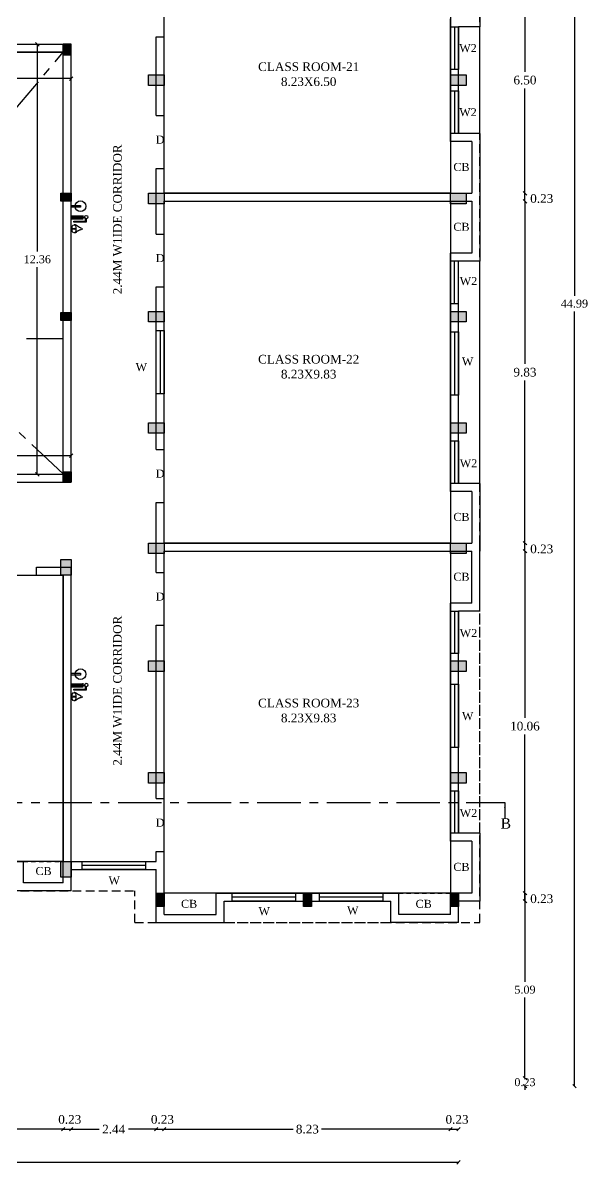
# Model space of a CAD drawing. Header units: metres. Extents: x -53 to 471, y -924 to -843.
# Drawn here: x 163.98 to 180.22, y -921.73 to -888.81 of the extents above; entities that cross this region are included whole.
import ezdxf
from ezdxf.enums import TextEntityAlignment as Align

# ---------------------------------------------------------------- set-up
doc = ezdxf.new("R2010")
doc.units = ezdxf.units.M
doc.header["$MEASUREMENT"] = 0
doc.header["$PDMODE"] = 3
doc.linetypes.add('CENTER', pattern=[2, 1.25, -0.25, 0.25, -0.25])
doc.linetypes.add('HIDDEN', pattern=[0.375, 0.25, -0.125])
doc.layers.get('DEFPOINTS').update_dxf_attribs({"lineweight": 5})
doc.layers.add('BLK_1_FLR_2_BLT_UP_AREA', color=27, linetype='Continuous', lineweight=0)
doc.layers.add('BLK_1_FLR_2_BLT_UP_AREA_DEDUCT', color=27, linetype='Continuous')
doc.layers.add('BLK_1_FLR_2_REGULAR_ROOM_1', color=117, linetype='Continuous')
doc.styles.add('Isa-', font='times.ttf')
doc.styles.add('STYLE2', font='times.ttf')
doc.dimstyles.new('Copy of ISO-25', dxfattribs={"dimscale": 0, "dimtxt": 0.23, "dimasz": 0.1, "dimexe": 1.25, "dimexo": 0.625, "dimgap": 0.11, "dimtad": 0, "dimtih": 1, "dimtoh": 1, "dimzin": 1, "dimdsep": 46, "dimtxsty": 'STYLE2', "dimblk": 'OBLIQUE', "dimcen": 0, "dimse1": 1, "dimse2": 1, "dimclrd": 1, "dimclrt": 3, "dimadec": 0, "dimazin": 2, "dimtfac": 1, "dimtix": 1, "dimtofl": 0, "dimtmove": 0, "dimatfit": 3, "dimfxl": 0, "dimtolj": 1, "dimarcsym": 0})
doc.dimstyles.new('ISO-25', dxfattribs={"dimscale": 0, "dimtxt": 0.23, "dimasz": 0.15, "dimexe": 1.25, "dimexo": 0.625, "dimgap": 0.11, "dimtad": 0, "dimtih": 1, "dimtoh": 1, "dimzin": 1, "dimdsep": 46, "dimtxsty": 'STYLE2', "dimblk": 'OBLIQUE', "dimcen": 0, "dimse1": 1, "dimse2": 1, "dimclrd": 1, "dimclrt": 3, "dimadec": 0, "dimazin": 2, "dimtfac": 1, "dimtix": 1, "dimtofl": 0, "dimtmove": 0, "dimatfit": 3, "dimfxl": 0, "dimtolj": 1, "dimarcsym": 0})

# ---------------------------------------------------------------- blocks, each defined once
blk = doc.blocks.new('_Oblique')
at = {"color": 0, "linetype": 'ByBlock', "lineweight": -2}
blk.add_line((-0.5, -0.5), (0.5, 0.5), dxfattribs=at)
blk = doc.blocks.new('*D551')
at = {"color": 1, "lineweight": -2}
for p, q in [((123.822, -921.57), (149.656, -921.57)), ((176.502, -921.57), (150.668, -921.57))]:
    blk.add_line(p, q, dxfattribs=at)
at = {"layer": 'DEFPOINTS', "color": 0}
for p in [(123.822, -914.061), (176.502, -914.061), (176.502, -921.57)]:
    blk.add_point(p, dxfattribs=at)
at = {"color": 1, "lineweight": -2, "xscale": 0.1, "yscale": 0.1, "zscale": 0.1, "rotation": 180}
blk.add_blockref('_Oblique', (123.822, -921.57), dxfattribs=at)
at = {"color": 1, "lineweight": -2, "xscale": 0.1, "yscale": 0.1, "zscale": 0.1}
blk.add_blockref('_Oblique', (176.502, -921.57), dxfattribs=at)
at = {"color": 3, "insert": (150.162, -921.57), "char_height": 0.25, "attachment_point": 5, "style": 'STYLE2'}
blk.add_mtext('\\A1;52.68', dxfattribs=at)
blk = doc.blocks.new('*D560')
at = {"color": 1, "lineweight": -2}
blk.add_line((165.142, -920.617), (165.372, -920.617), dxfattribs=at)
at = {"layer": 'DEFPOINTS', "color": 0}
for p in [(165.142, -912.921), (165.372, -912.921), (165.372, -920.617)]:
    blk.add_point(p, dxfattribs=at)
at = {"color": 1, "lineweight": -2, "xscale": 0.1, "yscale": 0.1, "zscale": 0.1, "rotation": 180}
blk.add_blockref('_Oblique', (165.142, -920.617), dxfattribs=at)
at = {"color": 1, "lineweight": -2, "xscale": 0.1, "yscale": 0.1, "zscale": 0.1}
blk.add_blockref('_Oblique', (165.372, -920.617), dxfattribs=at)
at = {"color": 3, "insert": (165.33, -920.337), "char_height": 0.25, "attachment_point": 5, "style": 'STYLE2'}
blk.add_mtext('\\A1;0.23', dxfattribs=at)
blk = doc.blocks.new('*D561')
at = {"color": 1, "lineweight": -2}
for p, q in [((165.372, -920.617), (166.17, -920.617)), ((167.812, -920.617), (167.015, -920.617))]:
    blk.add_line(p, q, dxfattribs=at)
at = {"layer": 'DEFPOINTS', "color": 0}
for p in [(165.372, -912.921), (167.812, -913.151), (167.812, -920.617)]:
    blk.add_point(p, dxfattribs=at)
at = {"color": 1, "lineweight": -2, "xscale": 0.1, "yscale": 0.1, "zscale": 0.1, "rotation": 180}
blk.add_blockref('_Oblique', (165.372, -920.617), dxfattribs=at)
at = {"color": 1, "lineweight": -2, "xscale": 0.1, "yscale": 0.1, "zscale": 0.1}
blk.add_blockref('_Oblique', (167.812, -920.617), dxfattribs=at)
at = {"color": 3, "insert": (166.592, -920.617), "char_height": 0.25, "attachment_point": 5, "style": 'STYLE2'}
blk.add_mtext('\\A1;2.44', dxfattribs=at)
blk = doc.blocks.new('*D562')
at = {"color": 1, "lineweight": -2}
blk.add_line((167.812, -920.617), (168.042, -920.617), dxfattribs=at)
at = {"layer": 'DEFPOINTS', "color": 0}
for p in [(167.812, -913.151), (168.042, -913.831), (168.042, -920.617)]:
    blk.add_point(p, dxfattribs=at)
at = {"color": 1, "lineweight": -2, "xscale": 0.1, "yscale": 0.1, "zscale": 0.1, "rotation": 180}
blk.add_blockref('_Oblique', (167.812, -920.617), dxfattribs=at)
at = {"color": 1, "lineweight": -2, "xscale": 0.1, "yscale": 0.1, "zscale": 0.1}
blk.add_blockref('_Oblique', (168.042, -920.617), dxfattribs=at)
at = {"color": 3, "insert": (167.992, -920.337), "char_height": 0.25, "attachment_point": 5, "style": 'STYLE2'}
blk.add_mtext('\\A1;0.23', dxfattribs=at)
blk = doc.blocks.new('*D563')
at = {"color": 1, "lineweight": -2}
for p, q in [((168.042, -920.617), (171.751, -920.617)), ((176.272, -920.617), (172.564, -920.617))]:
    blk.add_line(p, q, dxfattribs=at)
at = {"layer": 'DEFPOINTS', "color": 0}
for p in [(168.042, -913.831), (176.272, -913.831), (176.272, -920.617)]:
    blk.add_point(p, dxfattribs=at)
at = {"color": 1, "lineweight": -2, "xscale": 0.1, "yscale": 0.1, "zscale": 0.1, "rotation": 180}
blk.add_blockref('_Oblique', (168.042, -920.617), dxfattribs=at)
at = {"color": 1, "lineweight": -2, "xscale": 0.1, "yscale": 0.1, "zscale": 0.1}
blk.add_blockref('_Oblique', (176.272, -920.617), dxfattribs=at)
at = {"color": 3, "insert": (172.157, -920.617), "char_height": 0.25, "attachment_point": 5, "style": 'STYLE2'}
blk.add_mtext('\\A1;8.23', dxfattribs=at)
blk = doc.blocks.new('*D564')
at = {"color": 1, "lineweight": -2}
blk.add_line((176.272, -920.617), (176.502, -920.617), dxfattribs=at)
at = {"layer": 'DEFPOINTS', "color": 0}
for p in [(176.272, -913.831), (176.502, -914.061), (176.502, -920.617)]:
    blk.add_point(p, dxfattribs=at)
at = {"color": 1, "lineweight": -2, "xscale": 0.1, "yscale": 0.1, "zscale": 0.1, "rotation": 180}
blk.add_blockref('_Oblique', (176.272, -920.617), dxfattribs=at)
at = {"color": 1, "lineweight": -2, "xscale": 0.1, "yscale": 0.1, "zscale": 0.1}
blk.add_blockref('_Oblique', (176.502, -920.617), dxfattribs=at)
at = {"color": 3, "insert": (176.457, -920.337), "char_height": 0.25, "attachment_point": 5, "style": 'STYLE2'}
blk.add_mtext('\\A1;0.23', dxfattribs=at)
blk = doc.blocks.new('*D570')
at = {"color": 1, "lineweight": -2}
blk.add_line((178.409, -913.831), (178.409, -914.061), dxfattribs=at)
at = {"layer": 'DEFPOINTS', "color": 0}
for p in [(176.272, -913.831), (176.502, -914.061), (178.409, -914.061)]:
    blk.add_point(p, dxfattribs=at)
at = {"color": 1, "lineweight": -2, "xscale": 0.1, "yscale": 0.1, "zscale": 0.1}
for p, rotation in [((178.409, -913.831), 90), ((178.409, -914.061), 270)]:
    blk.add_blockref('_Oblique', p, dxfattribs=dict(at, rotation=rotation))
at = {"color": 3, "insert": (178.891, -913.993), "char_height": 0.25, "attachment_point": 5, "style": 'STYLE2'}
blk.add_mtext('\\A1;0.23', dxfattribs=at)
blk = doc.blocks.new('*D571')
at = {"color": 1, "lineweight": -2}
for p, q in [((178.409, -904.001), (178.409, -908.793)), ((178.409, -914.061), (178.409, -909.268))]:
    blk.add_line(p, q, dxfattribs=at)
at = {"layer": 'DEFPOINTS', "color": 0}
for p in [(176.272, -904.001), (178.409, -904.001), (176.502, -914.061)]:
    blk.add_point(p, dxfattribs=at)
at = {"color": 1, "lineweight": -2, "xscale": 0.1, "yscale": 0.1, "zscale": 0.1}
for p, rotation in [((178.409, -904.001), 90), ((178.409, -914.061), 270)]:
    blk.add_blockref('_Oblique', p, dxfattribs=dict(at, rotation=rotation))
at = {"color": 3, "insert": (178.409, -909.031), "char_height": 0.25, "attachment_point": 5, "style": 'STYLE2'}
blk.add_mtext('\\A1;10.06', dxfattribs=at)
blk = doc.blocks.new('*D593')
at = {"color": 1, "lineweight": -2}
blk.add_line((178.409, -904.001), (178.409, -903.771), dxfattribs=at)
at = {"layer": 'DEFPOINTS', "color": 0}
for p in [(176.272, -903.771), (176.272, -904.001), (178.409, -903.771)]:
    blk.add_point(p, dxfattribs=at)
at = {"color": 1, "lineweight": -2, "xscale": 0.1, "yscale": 0.1, "zscale": 0.1}
for p, rotation in [((178.409, -903.771), 90), ((178.409, -904.001), 270)]:
    blk.add_blockref('_Oblique', p, dxfattribs=dict(at, rotation=rotation))
at = {"color": 3, "insert": (178.891, -903.937), "char_height": 0.25, "attachment_point": 5, "style": 'STYLE2'}
blk.add_mtext('\\A1;0.23', dxfattribs=at)
blk = doc.blocks.new('*D594')
at = {"color": 1, "lineweight": -2}
for p, q in [((178.409, -893.941), (178.409, -898.618)), ((178.409, -903.771), (178.409, -899.093))]:
    blk.add_line(p, q, dxfattribs=at)
at = {"layer": 'DEFPOINTS', "color": 0}
for p in [(176.272, -893.941), (178.409, -893.941), (176.272, -903.771)]:
    blk.add_point(p, dxfattribs=at)
at = {"color": 1, "lineweight": -2, "xscale": 0.1, "yscale": 0.1, "zscale": 0.1}
for p, rotation in [((178.409, -893.941), 90), ((178.409, -903.771), 270)]:
    blk.add_blockref('_Oblique', p, dxfattribs=dict(at, rotation=rotation))
at = {"color": 3, "insert": (178.409, -898.856), "char_height": 0.25, "attachment_point": 5, "style": 'STYLE2'}
blk.add_mtext('\\A1;9.83', dxfattribs=at)
blk = doc.blocks.new('*D595')
at = {"color": 1, "lineweight": -2}
blk.add_line((178.409, -893.941), (178.409, -893.711), dxfattribs=at)
at = {"layer": 'DEFPOINTS', "color": 0}
for p in [(176.272, -893.711), (178.409, -893.711), (176.272, -893.941)]:
    blk.add_point(p, dxfattribs=at)
at = {"color": 1, "lineweight": -2, "xscale": 0.1, "yscale": 0.1, "zscale": 0.1}
for p, rotation in [((178.409, -893.711), 90), ((178.409, -893.941), 270)]:
    blk.add_blockref('_Oblique', p, dxfattribs=dict(at, rotation=rotation))
at = {"color": 3, "insert": (178.891, -893.863), "char_height": 0.25, "attachment_point": 5, "style": 'STYLE2'}
blk.add_mtext('\\A1;0.23', dxfattribs=at)
blk = doc.blocks.new('*D596')
at = {"color": 1, "lineweight": -2}
for p, q in [((178.409, -887.208), (178.409, -890.222)), ((178.409, -893.711), (178.409, -890.697))]:
    blk.add_line(p, q, dxfattribs=at)
at = {"layer": 'DEFPOINTS', "color": 0}
for p in [(176.272, -887.208), (178.409, -887.208), (176.272, -893.711)]:
    blk.add_point(p, dxfattribs=at)
at = {"color": 1, "lineweight": -2, "xscale": 0.1, "yscale": 0.1, "zscale": 0.1}
for p, rotation in [((178.409, -887.208), 90), ((178.409, -893.711), 270)]:
    blk.add_blockref('_Oblique', p, dxfattribs=dict(at, rotation=rotation))
at = {"color": 3, "insert": (178.409, -890.459), "char_height": 0.25, "attachment_point": 5, "style": 'STYLE2'}
blk.add_mtext('\\A1;6.50', dxfattribs=at)
blk = doc.blocks.new('FIRE')
at = {"lineweight": 25}
blk.add_hatch(color=256, dxfattribs=at).paths.add_polyline_path([(4776.393, 1592.591), (4776.49, 1592.591), (4776.49, 1592.93), (4776.393, 1592.93)])
for p, q in [((4776.49, 1592.93), (4776.393, 1592.93)), ((4776.442, 1592.93), (4776.442, 1592.975)), ((4776.559, 1592.998), (4776.483, 1592.998)), ((4776.49, 1593.023), (4776.587, 1593.023)), ((4776.49, 1592.591), (4776.49, 1592.93)), ((4776.559, 1592.664), (4776.559, 1592.998)), ((4776.587, 1593.023), (4776.587, 1592.664)), ((4776.587, 1592.664), (4776.559, 1592.664))]:
    blk.add_line(p, q, dxfattribs=at)
at = {"color": 0, "lineweight": 25, "ltscale": 60}
blk.add_line((4776.778, 1592.887), (4776.778, 1592.923), dxfattribs=at)
blk.add_lwpolyline([(4776.105, 1592.857), (4776.155, 1592.857), (4776.155, 1592.59), (4776.105, 1592.59)], close=True)
at = {"lineweight": 25}
blk.add_circle((4776.442, 1593.023), 0.0482, dxfattribs=at)
at = {"color": 1}
blk.add_circle((4776.13, 1592.857), 0.155, dxfattribs=at)
at = {"color": 0, "lineweight": 25, "ltscale": 60}
blk.add_arc((4776.778, 1592.861), 0.0262, 0, 180, dxfattribs=at)
for centre, major_axis, ratio in [((4776.778, 1592.668), (-0.118, 0), 0.493287), ((4776.778, 1592.676), (0, -0.0501), 0.352249)]:
    blk.add_ellipse(centre, major_axis=major_axis, ratio=ratio, dxfattribs=at)
for points in [[(4776.752, 1592.861), (4776.688, 1592.746), (4776.664, 1592.71), (4776.66, 1592.671)], [(4776.804, 1592.861), (4776.868, 1592.746), (4776.891, 1592.71), (4776.896, 1592.671)]]:
    blk.add_spline(points, degree=3, dxfattribs=at)
blk = doc.blocks.new('*D691')
at = {"color": 1, "lineweight": -2}
for p, q in [((155.302, -920.617), (159.803, -920.617)), ((165.142, -920.617), (160.642, -920.617))]:
    blk.add_line(p, q, dxfattribs=at)
at = {"layer": 'DEFPOINTS', "color": 0}
for p in [(155.302, -912.899), (165.142, -912.906), (165.142, -920.617)]:
    blk.add_point(p, dxfattribs=at)
at = {"color": 1, "lineweight": -2, "xscale": 0.1, "yscale": 0.1, "zscale": 0.1, "rotation": 180}
blk.add_blockref('_Oblique', (155.302, -920.617), dxfattribs=at)
at = {"color": 1, "lineweight": -2, "xscale": 0.1, "yscale": 0.1, "zscale": 0.1}
blk.add_blockref('_Oblique', (165.142, -920.617), dxfattribs=at)
at = {"color": 3, "insert": (160.222, -920.617), "char_height": 0.25, "attachment_point": 5, "style": 'STYLE2'}
blk.add_mtext('\\A1;9.84', dxfattribs=at)
blk = doc.blocks.new('*D537')
at = {"color": 1, "lineweight": -2}
for p, q in [((152.394, -890.416), (158.421, -890.416)), ((165.372, -890.416), (159.345, -890.416))]:
    blk.add_line(p, q, dxfattribs=at)
at = {"layer": 'DEFPOINTS', "color": 0}
for p in [(152.394, -889.658), (165.372, -889.658), (152.394, -890.416)]:
    blk.add_point(p, dxfattribs=at)
at = {"color": 1, "lineweight": -2, "xscale": 0.1, "yscale": 0.1, "zscale": 0.1, "rotation": 180}
blk.add_blockref('_Oblique', (152.394, -890.416), dxfattribs=at)
at = {"color": 1, "lineweight": -2, "xscale": 0.1, "yscale": 0.1, "zscale": 0.1}
blk.add_blockref('_Oblique', (165.372, -890.416), dxfattribs=at)
at = {"color": 3, "insert": (158.883, -890.416), "char_height": 0.23, "attachment_point": 5, "style": 'STYLE2'}
blk.add_mtext('\\A1;12.98', dxfattribs=at)
blk = doc.blocks.new('*D538')
at = {"color": 1, "lineweight": -2}
for p, q in [((164.398, -889.428), (164.398, -895.382)), ((164.398, -901.791), (164.398, -895.837))]:
    blk.add_line(p, q, dxfattribs=at)
at = {"layer": 'DEFPOINTS', "color": 0}
for p in [(165.142, -889.428), (164.398, -901.791), (165.142, -901.791)]:
    blk.add_point(p, dxfattribs=at)
at = {"color": 1, "lineweight": -2, "xscale": 0.1, "yscale": 0.1, "zscale": 0.1}
for p, rotation in [((164.398, -889.428), 90), ((164.398, -901.791), 270)]:
    blk.add_blockref('_Oblique', p, dxfattribs=dict(at, rotation=rotation))
at = {"color": 3, "insert": (164.398, -895.609), "char_height": 0.23, "attachment_point": 5, "style": 'STYLE2'}
blk.add_mtext('\\A1;12.36', dxfattribs=at)
blk = doc.blocks.new('*D539')
at = {"color": 1, "lineweight": -2}
for p, q in [((154.926, -901.254), (159.688, -901.254)), ((165.372, -901.254), (160.61, -901.254))]:
    blk.add_line(p, q, dxfattribs=at)
at = {"layer": 'DEFPOINTS', "color": 0}
for p in [(165.372, -901.254), (154.926, -901.791), (165.372, -901.791)]:
    blk.add_point(p, dxfattribs=at)
at = {"color": 1, "lineweight": -2, "xscale": 0.1, "yscale": 0.1, "zscale": 0.1, "rotation": 180}
blk.add_blockref('_Oblique', (154.926, -901.254), dxfattribs=at)
at = {"color": 1, "lineweight": -2, "xscale": 0.1, "yscale": 0.1, "zscale": 0.1}
blk.add_blockref('_Oblique', (165.372, -901.254), dxfattribs=at)
at = {"color": 3, "insert": (160.149, -901.254), "char_height": 0.23, "attachment_point": 5, "style": 'STYLE2'}
blk.add_mtext('\\A1;10.45', dxfattribs=at)
blk = doc.blocks.new('tgt')
for color, points in [(1, [(-11.36, 24.482), (-11.13, 24.482), (-11.13, 24.782), (-11.36, 24.782)]), (5, [(-8.46, 23.601), (-8.91, 23.601), (-8.91, 23.901), (-8.46, 23.901)]), (4, [(-0.23, 23.901), (0.22, 23.901), (0.22, 23.601), (-0.23, 23.601)]), (1, [(-11.43, 20.27), (-11.43, 20.5), (-11.13, 20.5), (-11.13, 20.27)]), (5, [(-8.46, 20.2), (-8.91, 20.2), (-8.91, 20.5), (-8.46, 20.5)]), (4, [(-0.23, 20.5), (0.22, 20.5), (0.22, 20.2), (-0.23, 20.2)]), (1, [(-11.43, 16.84), (-11.43, 17.07), (-11.13, 17.07), (-11.13, 16.84)]), (5, [(-8.46, 16.805), (-8.91, 16.805), (-8.91, 17.105), (-8.46, 17.105)]), (4, [(-0.23, 17.105), (0.22, 17.105), (0.22, 16.805), (-0.23, 16.805)]), (5, [(-8.46, 13.605), (-8.91, 13.605), (-8.91, 13.905), (-8.46, 13.905)]), (4, [(-0.23, 13.905), (0.22, 13.905), (0.22, 13.605), (-0.23, 13.605)]), (1, [(-11.13, 12.19), (-11.36, 12.19), (-11.36, 12.49), (-11.13, 12.49)]), (5, [(-8.46, 10.14), (-8.91, 10.14), (-8.91, 10.44), (-8.46, 10.44)]), (4, [(-0.23, 10.44), (0.22, 10.44), (0.22, 10.14), (-0.23, 10.14)]), (5, [(-11.43, 9.52), (-11.43, 9.97), (-11.13, 9.97), (-11.13, 9.52)]), (5, [(-8.46, 6.754), (-8.91, 6.754), (-8.91, 7.054), (-8.46, 7.054)]), (4, [(-0.23, 7.054), (0.22, 7.054), (0.22, 6.754), (-0.23, 6.754)]), (5, [(-8.46, 3.545), (-8.91, 3.545), (-8.91, 3.845), (-8.46, 3.845)]), (4, [(-0.23, 3.845), (0.22, 3.845), (0.22, 3.545), (-0.23, 3.545)]), (4, [(-11.43, 0.84), (-11.43, 1.29), (-11.13, 1.29), (-11.13, 0.84)]), (2, [(-8.69, 0), (-8.46, 0), (-8.46, 0.38), (-8.69, 0.38)]), (2, [(-4.46, 0), (-4.23, 0), (-4.23, 0.38), (-4.46, 0.38)]), (2, [(-0.23, 0), (0, 0), (0, 0.38), (-0.23, 0.38)])]:
    blk.add_hatch(color=color).paths.add_polyline_path(points)
at = {"color": 1, "ltscale": 3}
for points in [[(-11.36, 24.482), (-11.13, 24.482), (-11.13, 24.782), (-11.36, 24.782)], [(-11.43, 20.27), (-11.43, 20.5), (-11.13, 20.5), (-11.13, 20.27)], [(-11.43, 16.84), (-11.43, 17.07), (-11.13, 17.07), (-11.13, 16.84)], [(-11.13, 12.19), (-11.36, 12.19), (-11.36, 12.49), (-11.13, 12.49)]]:
    blk.add_lwpolyline(points, close=True, dxfattribs=at)
at = {"color": 5}
for points in [[(-8.46, 23.601), (-8.91, 23.601), (-8.91, 23.901), (-8.46, 23.901)], [(-8.46, 20.2), (-8.91, 20.2), (-8.91, 20.5), (-8.46, 20.5)], [(-8.46, 16.805), (-8.91, 16.805), (-8.91, 17.105), (-8.46, 17.105)], [(-8.46, 13.605), (-8.91, 13.605), (-8.91, 13.905), (-8.46, 13.905)], [(-8.46, 10.14), (-8.91, 10.14), (-8.91, 10.44), (-8.46, 10.44)], [(-11.43, 9.52), (-11.43, 9.97), (-11.13, 9.97), (-11.13, 9.52)], [(-8.46, 6.754), (-8.91, 6.754), (-8.91, 7.054), (-8.46, 7.054)], [(-8.46, 3.545), (-8.91, 3.545), (-8.91, 3.845), (-8.46, 3.845)]]:
    blk.add_lwpolyline(points, close=True, dxfattribs=at)
at = {"color": 4}
for points in [[(-0.23, 23.901), (0.22, 23.901), (0.22, 23.601), (-0.23, 23.601)], [(-0.23, 20.5), (0.22, 20.5), (0.22, 20.2), (-0.23, 20.2)], [(-0.23, 17.105), (0.22, 17.105), (0.22, 16.805), (-0.23, 16.805)], [(-0.23, 13.905), (0.22, 13.905), (0.22, 13.605), (-0.23, 13.605)], [(-0.23, 10.44), (0.22, 10.44), (0.22, 10.14), (-0.23, 10.14)], [(-0.23, 7.054), (0.22, 7.054), (0.22, 6.754), (-0.23, 6.754)], [(-0.23, 3.845), (0.22, 3.845), (0.22, 3.545), (-0.23, 3.545)], [(-11.43, 0.84), (-11.43, 1.29), (-11.13, 1.29), (-11.13, 0.84)]]:
    blk.add_lwpolyline(points, close=True, dxfattribs=at)
at = {"color": 2}
for points in [[(-8.69, 0), (-8.69, 0.38), (-8.46, 0.38), (-8.46, 0)], [(-4.46, 0), (-4.46, 0.38), (-4.23, 0.38), (-4.23, 0)], [(-0.23, 0), (-0.23, 0.38), (0, 0.38), (0, 0)]]:
    blk.add_lwpolyline(points, close=True, dxfattribs=at)
blk = doc.blocks.new('*D772')
at = {"color": 1, "lineweight": -2, "ltscale": 3}
for p, q in [((178.409, -914.061), (178.409, -916.378)), ((178.409, -919.151), (178.409, -916.833))]:
    blk.add_line(p, q, dxfattribs=at)
at = {"layer": 'DEFPOINTS', "color": 0, "ltscale": 3}
for p in [(176.502, -914.061), (158.067, -919.151), (178.409, -919.151)]:
    blk.add_point(p, dxfattribs=at)
at = {"color": 1, "lineweight": -2, "ltscale": 3, "xscale": 0.1, "yscale": 0.1, "zscale": 0.1}
for p, rotation in [((178.409, -914.061), 90), ((178.409, -919.151), 270)]:
    blk.add_blockref('_Oblique', p, dxfattribs=dict(at, rotation=rotation))
at = {"color": 3, "ltscale": 3, "insert": (178.409, -916.606), "char_height": 0.23, "attachment_point": 5, "style": 'STYLE2'}
blk.add_mtext('\\A1;5.09', dxfattribs=at)
blk = doc.blocks.new('*D773')
at = {"color": 1, "lineweight": -2, "ltscale": 3}
for p, q in [((178.409, -919.151), (178.409, -919.051)), ((178.409, -919.381), (178.409, -919.481))]:
    blk.add_line(p, q, dxfattribs=at)
at = {"layer": 'DEFPOINTS', "color": 0, "ltscale": 3}
for p in [(158.067, -919.151), (158.046, -919.381), (178.409, -919.381)]:
    blk.add_point(p, dxfattribs=at)
at = {"color": 1, "lineweight": -2, "ltscale": 3, "xscale": 0.1, "yscale": 0.1, "zscale": 0.1}
for p, rotation in [((178.409, -919.151), 270), ((178.409, -919.381), 90)]:
    blk.add_blockref('_Oblique', p, dxfattribs=dict(at, rotation=rotation))
at = {"color": 3, "ltscale": 3, "insert": (178.409, -919.266), "char_height": 0.23, "attachment_point": 5, "style": 'STYLE2'}
blk.add_mtext('\\A1;0.23', dxfattribs=at)
blk = doc.blocks.new('*D774')
at = {"color": 1, "lineweight": -2, "ltscale": 3}
for p, q in [((179.831, -874.388), (179.831, -896.657)), ((179.831, -919.381), (179.831, -897.112))]:
    blk.add_line(p, q, dxfattribs=at)
at = {"layer": 'DEFPOINTS', "color": 0, "ltscale": 3}
for p in [(171.092, -874.388), (179.831, -874.388), (158.662, -919.381)]:
    blk.add_point(p, dxfattribs=at)
at = {"color": 1, "lineweight": -2, "ltscale": 3, "xscale": 0.1, "yscale": 0.1, "zscale": 0.1}
for p, rotation in [((179.831, -874.388), 90), ((179.831, -919.381), 270)]:
    blk.add_blockref('_Oblique', p, dxfattribs=dict(at, rotation=rotation))
at = {"color": 3, "ltscale": 3, "insert": (179.831, -896.884), "char_height": 0.23, "attachment_point": 5, "style": 'STYLE2'}
blk.add_mtext('\\A1;44.99', dxfattribs=at)

msp = doc.modelspace()

# ---------------------------------------------------------------- linework, layer by layer
at = {"color": 1, "linetype": 'HIDDEN'}
for p, q in [((177.11223, -914.67055), (177.11223, -886.36821)), ((158.66223, -913.76055), (167.20223, -913.76055)), ((167.20223, -914.67055), (167.20223, -913.76055)), ((167.20223, -914.67055), (177.11223, -914.67055))]:
    msp.add_line(p, q, dxfattribs=at)
at = {"lineweight": -3}
for p, q in [((177.11223, -886.97821), (177.11223, -888.92821)), ((177.11223, -888.92821), (176.50223, -888.92821)), ((177.11223, -891.99055), (176.50223, -891.99055)), ((177.11223, -891.99055), (177.11223, -893.94055)), ((176.88223, -892.22055), (176.27223, -892.22055)), ((176.88223, -892.22055), (176.88223, -893.71055)), ((177.11223, -893.71055), (177.11223, -895.66055)), ((176.88223, -893.94055), (176.88223, -895.43055)), ((176.88223, -895.43055), (176.27223, -895.43055)), ((177.11223, -895.66055), (176.50223, -895.66055)), ((176.88223, -902.28055), (176.27223, -902.28055)), ((177.11223, -902.05055), (176.50223, -902.05055)), ((176.88223, -902.28055), (176.88223, -903.77055)), ((177.11223, -902.05055), (177.11223, -904.00055)), ((176.88223, -905.49055), (176.88223, -904.00055)), ((177.11223, -905.72055), (177.11223, -903.77055)), ((176.88223, -905.49055), (176.27223, -905.49055)), ((177.11223, -905.72055), (176.50223, -905.72055)), ((177.11223, -912.11055), (176.50223, -912.11055)), ((177.11223, -912.11055), (177.11223, -914.06055)), ((176.88223, -912.34055), (176.27223, -912.34055)), ((176.88223, -912.34055), (176.88223, -913.83055)), ((163.99723, -913.53055), (163.99723, -912.92055)), ((165.14223, -913.53055), (163.99723, -913.53055)), ((165.37223, -913.76055), (163.76723, -913.76055)), ((169.53223, -914.44055), (169.53223, -913.83055)), ((174.78223, -914.44055), (174.78223, -913.83055)), ((176.27223, -914.44055), (176.27223, -913.83055)), ((176.88223, -913.83055), (176.27223, -913.83055)), ((169.76223, -914.67055), (169.76223, -914.06055)), ((174.55223, -914.67055), (174.55223, -914.06055)), ((176.50223, -914.67055), (176.50223, -914.06055)), ((177.11223, -914.06055), (176.50223, -914.06055)), ((168.04223, -914.44055), (169.53223, -914.44055)), ((176.27223, -914.44055), (174.78223, -914.44055)), ((167.81223, -914.67055), (169.76223, -914.67055)), ((176.50223, -914.67055), (174.55223, -914.67055))]:
    msp.add_line(p, q, dxfattribs=at)
for p, q in [((176.27223, -892.22055), (176.27223, -888.69821)), ((176.50223, -891.99055), (176.50223, -888.92821)), ((152.16388, -889.42821), (165.37223, -889.42821)), ((165.14223, -901.79055), (165.14223, -889.42821)), ((165.37223, -902.02055), (165.37223, -889.42821)), ((167.81223, -891.47554), (167.81223, -889.21321)), ((167.81223, -889.21321), (168.04223, -889.21321)), ((168.04223, -891.47554), (168.04223, -889.21321)), ((152.39388, -889.65821), (165.37223, -889.65821)), ((167.81223, -891.47554), (168.04223, -891.47554)), ((176.27223, -892.22055), (176.27223, -891.89055)), ((167.81223, -894.88283), (167.81223, -892.99554)), ((167.81223, -892.99554), (168.04223, -892.99554)), ((168.04223, -893.71055), (168.04223, -892.99554)), ((168.04223, -893.71055), (169.68973, -893.71055)), ((168.04223, -893.71055), (176.88223, -893.71055)), ((171.20973, -893.71055), (176.88223, -893.71055)), ((168.04223, -894.88283), (168.04223, -893.94055)), ((168.04223, -893.94055), (169.68973, -893.94055)), ((168.04223, -893.94055), (176.88223, -893.94055)), ((167.81223, -894.88283), (168.04223, -894.88283)), ((176.27223, -902.28055), (176.27223, -895.43055)), ((176.50223, -902.05055), (176.50223, -895.66055)), ((167.81223, -901.07643), (167.81223, -896.40283)), ((167.81223, -896.40283), (168.04223, -896.40283)), ((168.04223, -901.07643), (168.04223, -896.40283)), ((167.81223, -901.07643), (168.04223, -901.07643)), ((167.81223, -901.07643), (168.04223, -901.07643)), ((167.81223, -901.07643), (168.04223, -901.07643)), ((154.69552, -902.02055), (165.37223, -902.02055)), ((154.92552, -901.79055), (165.37223, -901.79055)), ((167.81223, -904.61055), (167.81223, -902.59643)), ((167.81223, -902.59643), (168.04223, -902.59643)), ((167.81223, -902.59643), (168.04223, -902.59643)), ((167.81223, -902.59643), (168.04223, -902.59643)), ((168.04223, -903.77055), (168.04223, -902.59643)), ((168.04223, -903.77055), (176.88223, -903.77055)), ((168.04223, -904.61055), (168.04223, -904.00055)), ((168.04223, -904.00055), (176.88223, -904.00055)), ((164.37132, -904.46055), (165.37223, -904.46055)), ((164.37132, -904.69055), (164.37132, -904.46055)), ((165.37223, -908.58055), (165.37223, -904.46055)), ((167.81223, -904.61055), (168.04223, -904.61055)), ((164.37132, -904.69055), (165.14223, -904.69055)), ((165.14223, -912.92055), (165.14223, -904.69055)), ((165.14223, -913.53055), (165.14223, -904.69055)), ((165.37223, -912.92055), (165.37223, -904.69055)), ((176.27223, -912.34055), (176.27223, -905.49055)), ((176.50223, -912.11055), (176.50223, -905.72055)), ((167.81223, -910.92055), (167.81223, -906.13055)), ((167.81223, -906.13055), (168.04223, -906.13055)), ((168.04223, -910.47055), (168.04223, -906.13055)), ((165.37223, -913.76055), (165.37223, -908.58055)), ((167.81223, -910.47055), (167.81223, -909.79643)), ((168.04223, -911.10984), (168.04223, -909.79643)), ((167.81223, -911.10984), (167.81223, -910.70055)), ((167.81223, -911.10984), (168.04223, -911.10984)), ((167.81223, -912.92055), (167.81223, -912.62984)), ((167.81223, -912.62984), (168.04223, -912.62984)), ((168.04223, -914.44055), (168.04223, -912.62984)), ((159.80723, -912.92055), (163.99723, -912.92055)), ((159.80723, -912.92055), (163.99723, -912.92055)), ((165.37223, -912.92055), (167.81223, -912.92055)), ((165.37223, -913.15055), (167.81223, -913.15055)), ((167.81223, -914.67055), (167.81223, -913.15055)), ((169.53223, -913.83055), (174.78223, -913.83055)), ((169.76223, -914.06055), (174.55223, -914.06055))]:
    msp.add_line(p, q)
at = {"color": 1, "lineweight": -3}
for p, q in [((176.38723, -888.92821), (176.38723, -890.14821)), ((176.38723, -890.77055), (176.38723, -891.99055)), ((176.38723, -896.88055), (176.38723, -895.66055)), ((176.38723, -897.69445), (176.38723, -899.51445)), ((176.38723, -900.83055), (176.38723, -902.05055)), ((176.38723, -905.72055), (176.38723, -906.94055)), ((176.38723, -907.82188), (176.38723, -909.64188)), ((176.38723, -910.89055), (176.38723, -912.11055)), ((167.50223, -913.03555), (165.68223, -913.03555)), ((171.81223, -913.94555), (169.99223, -913.94555)), ((174.32223, -913.94555), (172.50223, -913.94555))]:
    msp.add_line(p, q, dxfattribs=at)
at = {"color": 1, "linetype": 'HIDDEN', "lineweight": -3}
for p, q in [((177.11223, -891.99055), (177.11223, -888.92821)), ((177.11223, -902.05055), (177.11223, -895.66055)), ((177.11223, -912.11055), (177.11223, -905.72055)), ((177.11223, -912.11055), (177.11223, -905.72055)), ((169.76223, -914.67055), (174.55223, -914.67055))]:
    msp.add_line(p, q, dxfattribs=at)
at = {"linetype": 'CENTER'}
for p, q in [((159.75694, -896.05323), (165.14223, -889.65821)), ((165.14552, -901.79055), (159.76007, -896.66664))]:
    msp.add_line(p, q, dxfattribs=at)
at = {"color": 41, "linetype": 'HIDDEN', "lineweight": -3, "ltscale": 0.5}
for p, q in [((176.27223, -892.22055), (176.27223, -893.71055)), ((176.27223, -893.94055), (176.27223, -895.43055)), ((176.27223, -902.28055), (176.27223, -903.77055)), ((176.27223, -904.00055), (176.27223, -905.49055)), ((176.27223, -912.34055), (176.27223, -913.83055)), ((163.99723, -912.92055), (165.14223, -912.92055)), ((169.53223, -913.83055), (168.04223, -913.83055)), ((174.78223, -913.83055), (176.27223, -913.83055))]:
    msp.add_line(p, q, dxfattribs=at)
at = {"color": 1}
msp.add_line((167.92723, -897.65538), (167.92723, -899.47538), dxfattribs=at)
at = {"color": 5, "linetype": 'CENTER', "lineweight": -3}
msp.add_line((122.71662, -911.22457), (177.83223, -911.22457), dxfattribs=at)
at = {"color": 2, "lineweight": -3}
for points in [[(176.50223, -890.14821), (176.27223, -890.14821), (176.27223, -888.92821), (176.50223, -888.92821)], [(176.50223, -891.99055), (176.27223, -891.99055), (176.27223, -890.77055), (176.50223, -890.77055)], [(176.50223, -895.66055), (176.27223, -895.66055), (176.27223, -896.88055), (176.50223, -896.88055)], [(176.50223, -899.51445), (176.27223, -899.51445), (176.27223, -897.69445), (176.50223, -897.69445)], [(176.50223, -902.05055), (176.27223, -902.05055), (176.27223, -900.83055), (176.50223, -900.83055)], [(176.50223, -906.94055), (176.27223, -906.94055), (176.27223, -905.72055), (176.50223, -905.72055)], [(176.50223, -909.64188), (176.27223, -909.64188), (176.27223, -907.82188), (176.50223, -907.82188)], [(176.50223, -912.11055), (176.27223, -912.11055), (176.27223, -910.89055), (176.50223, -910.89055)], [(165.68223, -913.15055), (165.68223, -912.92055), (167.50223, -912.92055), (167.50223, -913.15055)], [(169.99223, -914.06055), (169.99223, -913.83055), (171.81223, -913.83055), (171.81223, -914.06055)], [(172.50223, -914.06055), (172.50223, -913.83055), (174.32223, -913.83055), (174.32223, -914.06055)]]:
    msp.add_lwpolyline(points, close=True, dxfattribs=at)
at = {"color": 2}
msp.add_lwpolyline([(168.04223, -899.47538), (167.81223, -899.47538), (167.81223, -897.65538), (168.04223, -897.65538)], close=True, dxfattribs=at)
at = {"layer": 'BLK_1_FLR_2_BLT_UP_AREA', "color": 27, "ltscale": 3}
msp.add_lwpolyline([(163.76723, -913.76055), (165.37223, -913.76055), (165.37223, -913.15055), (167.81223, -913.15055), (167.81223, -914.67055), (169.76223, -914.67055), (169.76223, -914.06055), (174.55223, -914.06055), (174.55223, -914.67055), (176.50223, -914.67055), (176.50223, -914.06055), (177.11223, -914.06055), (177.11223, -912.11055), (176.50223, -912.11055), (176.50223, -905.72055), (177.11223, -905.72055), (177.11223, -902.05055), (176.50223, -902.05055), (176.50223, -895.66055), (177.11223, -895.66055), (177.11223, -891.99055), (176.50223, -891.99055), (176.50223, -888.92821), (177.11223, -888.92821), (177.11223, -886.97821)], dxfattribs=at)
at = {"layer": 'BLK_1_FLR_2_BLT_UP_AREA_DEDUCT', "color": 27}
msp.add_lwpolyline([(165.14223, -889.65821), (152.39388, -889.65821), (152.39388, -895.52163), (154.92552, -897.81366), (154.92552, -899.12055), (154.92552, -901.79055), (154.92552, -901.79055), (165.14223, -901.79055)], close=True, dxfattribs=at)
at = {"layer": 'BLK_1_FLR_2_REGULAR_ROOM_1', "color": 3, "ltscale": 3}
for points in [[(168.04223, -887.20821), (176.27223, -887.20821), (176.27223, -893.71055), (168.04223, -893.71055)], [(168.04223, -893.94055), (176.27223, -893.94055), (176.27223, -903.77055), (168.04223, -903.77055)], [(168.04223, -904.00055), (176.27223, -904.00055), (176.27223, -913.83055), (168.04223, -913.83055)], [(155.30223, -904.69055), (165.14223, -904.69055), (165.14223, -912.92055), (155.30223, -912.92055)]]:
    msp.add_lwpolyline(points, close=True, dxfattribs=at)

# ---------------------------------------------------------------- block references
at = {"color": 4}
msp.add_blockref('tgt', (176.50223, -914.21055), dxfattribs=at)
at = {"rotation": 270}
for p in [(-1427.21881, 3882.04612), (-1427.21803, 3868.59515)]:
    msp.add_blockref('FIRE', p, dxfattribs=at)

# ---------------------------------------------------------------- texts
at = {"color": 4, "lineweight": -3, "style": 'Isa-'}
for s, p in [('W2', (176.77282, -889.65177)), ('W2', (176.77282, -891.49411)), ('CB', (176.58382, -893.069)), ('CB', (176.58382, -894.789)), ('W', (176.76137, -898.66175)), ('W2', (176.78662, -901.5856)), ('CB', (176.58382, -903.129)), ('CB', (176.58382, -904.849)), ('W2', (176.78662, -906.46773)), ('W', (176.76407, -908.85449)), ('W2', (176.78662, -911.64026)), ('CB', (164.57692, -913.30936)), ('CB', (176.58382, -913.189)), ('W', (166.60735, -913.57947)), ('CB', (168.75911, -914.25244)), ('W', (173.4622, -914.43932)), ('CB', (175.49911, -914.25244)), ('W', (170.91765, -914.4626))]:
    msp.add_text(s, height=0.23, dxfattribs=at).set_placement(p, align=Align.CENTER)
at = {"style": 'Isa-'}
for s, p in [('CLASS ROOM-21', (172.19454, -890.19722)), ('8.23X6.50', (172.19454, -890.62613)), ('CLASS ROOM-22', (172.19454, -898.60611)), ('8.23X9.83', (172.19454, -899.03502)), ('CLASS ROOM-23', (172.19454, -908.49038)), ('8.23X9.83', (172.19454, -908.91929))]:
    msp.add_text(s, height=0.25, dxfattribs=at).set_placement(p, align=Align.CENTER)
at = {"color": 4, "style": 'Isa-'}
for s, p in [('D', (167.92723, -892.283)), ('D', (167.92723, -895.69029)), ('W', (167.38698, -898.82223)), ('D', (167.92723, -901.88389)), ('D', (167.92723, -905.41801)), ('D', (167.92723, -911.9173))]:
    msp.add_text(s, height=0.23, dxfattribs=at).set_placement(p, align=Align.CENTER)
at = {"style": 'Isa-'}
for p in [(166.825, -894.46035), (166.825, -908.01042)]:
    msp.add_text('2.44M W1IDE CORRIDOR', height=0.25, rotation=90, dxfattribs=at).set_placement(p, align=Align.CENTER)
at = {"color": 4, "lineweight": -3, "style": 'Isa-'}
msp.add_text('W2', height=0.23, rotation=360, dxfattribs=at).set_placement((176.78662, -896.34986), align=Align.CENTER)
at = {"color": 2, "lineweight": -3, "style": 'Isa-'}
msp.add_text('B', height=0.3, dxfattribs=at).set_placement((177.70823, -911.97525))

# ---------------------------------------------------------------- dimensions: what is measured, and where the dimension line sits
at = {"color": 4, "ltscale": 3}
for base, p1, p2, override, picture, middle in [((179.83091, -874.38836), (158.66223, -919.38055), (171.09223, -874.38836), {"dimscale": 1}, '*D774', (179.83091, -896.88446)), ((178.40936, -919.15055), (176.50223, -914.06055), (158.06722, -919.15055), {"dimscale": 1, "dimtmove": 1}, '*D772', (178.40936, -916.60555)), ((178.40936, -919.38055), (158.06722, -919.15055), (158.04578, -919.38055), {"dimscale": 1, "dimtmove": 1}, '*D773', (178.40936, -919.26555))]:
    dim = msp.add_linear_dim(base=base, p1=p1, p2=p2, angle=90, dimstyle='Copy of ISO-25', override=override, dxfattribs=at)
    dim.commit()
    dim.dimension.update_dxf_attribs({"geometry": picture, "text_midpoint": middle})
for base, p1, p2, picture, middle in [((178.40936, -887.20821), (176.27223, -893.71055), (176.27223, -887.20821), '*D596', (178.40936, -890.45938)), ((178.40936, -893.94055), (176.27223, -903.77055), (176.27223, -893.94055), '*D594', (178.40936, -898.85555)), ((178.40936, -904.00055), (176.50223, -914.06055), (176.27223, -904.00055), '*D571', (178.40936, -909.03055))]:
    dim = msp.add_linear_dim(base=base, p1=p1, p2=p2, angle=90, dimstyle='Copy of ISO-25', override={"dimscale": 1, "dimtxt": 0.25, "dimtmove": 1})
    dim.commit()
    dim.dimension.update_dxf_attribs({"geometry": picture, "text_midpoint": middle})
at = {"color": 41}
dim = msp.add_linear_dim(base=(164.39826, -901.79055), p1=(165.14223, -889.42821), p2=(165.14223, -901.79055), angle=90, dimstyle='Copy of ISO-25', override={"dimscale": 1}, dxfattribs=at)
dim.commit()
dim.dimension.update_dxf_attribs({"geometry": '*D538', "text_midpoint": (164.39826, -895.60938)})
for base, p1, p2, picture, middle in [((152.39388, -890.41565), (165.37223, -889.65821), (152.39388, -889.65821), '*D537', (158.88305, -890.41565)), ((165.37223, -901.25448), (154.92552, -901.79055), (165.37223, -901.79055), '*D539', (160.14888, -901.25448))]:
    dim = msp.add_linear_dim(base=base, p1=p1, p2=p2, dimstyle='Copy of ISO-25', override={"dimscale": 1}, dxfattribs=at)
    dim.commit()
    dim.dimension.update_dxf_attribs({"geometry": picture, "text_midpoint": middle})
for base, p1, p2, picture, middle in [((178.40936, -893.71055), (176.27223, -893.94055), (176.27223, -893.71055), '*D595', (178.89126, -893.86339)), ((178.40936, -903.77055), (176.27223, -904.00055), (176.27223, -903.77055), '*D593', (178.89126, -903.93667)), ((178.40936, -914.06055), (176.27223, -913.83055), (176.50223, -914.06055), '*D570', (178.89126, -913.99346))]:
    dim = msp.add_linear_dim(base=base, p1=p1, p2=p2, angle=90, dimstyle='Copy of ISO-25', override={"dimscale": 1, "dimtxt": 0.25, "dimtmove": 2})
    dim.commit()
    dim.dimension.update_dxf_attribs({"geometry": picture, "text_midpoint": middle, "dimtype": 160})
for base, p1, p2, override, picture, middle in [((165.14223, -920.61681), (155.30223, -912.89927), (165.14223, -912.90555), {"dimscale": 1, "dimtxt": 0.25, "dimtmove": 1}, '*D691', (160.22223, -920.61681)), ((167.81223, -920.61681), (165.37223, -912.92055), (167.81223, -913.15055), {"dimscale": 1, "dimtxt": 0.25, "dimtmove": 1}, '*D561', (166.59223, -920.61681)), ((176.27223, -920.61681), (168.04223, -913.83055), (176.27223, -913.83055), {"dimscale": 1, "dimtxt": 0.25, "dimtmove": 1}, '*D563', (172.15723, -920.61681)), ((176.50223, -921.57037), (123.82223, -914.06055), (176.50223, -914.06055), {"dimscale": 1, "dimtxt": 0.25}, '*D551', (150.16223, -921.57037))]:
    dim = msp.add_linear_dim(base=base, p1=p1, p2=p2, dimstyle='Copy of ISO-25', override=override)
    dim.commit()
    dim.dimension.update_dxf_attribs({"geometry": picture, "text_midpoint": middle})
for base, p1, p2, picture, middle in [((165.37223, -920.61681), (165.14223, -912.92055), (165.37223, -912.92055), '*D560', (165.32965, -920.33655)), ((168.04223, -920.61681), (167.81223, -913.15055), (168.04223, -913.83055), '*D562', (167.9917, -920.33655)), ((176.50223, -920.61681), (176.27223, -913.83055), (176.50223, -914.06055), '*D564', (176.45653, -920.33655))]:
    dim = msp.add_linear_dim(base=base, p1=p1, p2=p2, dimstyle='Copy of ISO-25', override={"dimscale": 1, "dimtxt": 0.25, "dimtmove": 2})
    dim.commit()
    dim.dimension.update_dxf_attribs({"geometry": picture, "text_midpoint": middle, "dimtype": 160})

# ---------------------------------------------------------------- leaders
at = {"color": 41, "ltscale": 3}
msp.add_leader([(165.14552, -897.89482), (164.08587, -897.89482)], dimstyle='Copy of ISO-25', override={"dimscale": 1}, dxfattribs=at)
at = {"lineweight": -3}
msp.add_leader([(177.83223, -911.22457), (177.83223, -911.69595)], dimstyle='ISO-25', override={"dimscale": 1}, dxfattribs=at)

doc.saveas('drawing.dxf')
